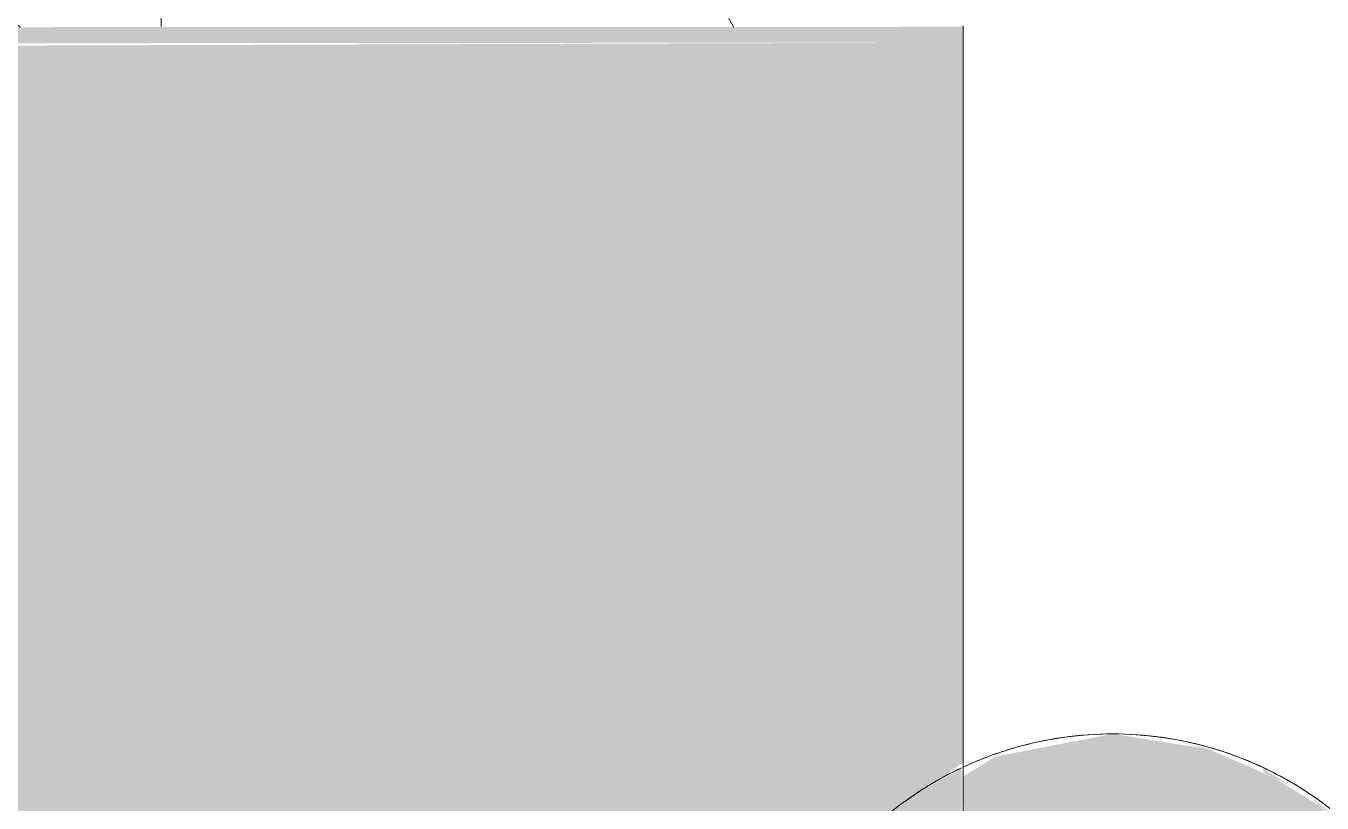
# Model space of a CAD drawing. Header units: millimetres. Extents: x 91786 to 132940, y -1987 to 10096.
# Drawn here: x 128220.8 to 128303.2, y 618.1 to 667.5 of the extents above; entities that cross this region are included whole.
import ezdxf

# ---------------------------------------------------------------- set-up
doc = ezdxf.new("R2010")
doc.units = ezdxf.units.MM
doc.layers.add('0-2', color=7, linetype='Continuous', lineweight=9, transparency=0.7)
for name, color, linetype, lineweight in [('A-GENM', 7, 'Continuous', 9), ('P-SANR-FIXT', 7, 'Continuous', 9), ('P-SANR-FIXT-IDEN', 7, 'Continuous', 9)]:
    doc.layers.add(name, color=color, linetype=linetype, lineweight=lineweight)

# ---------------------------------------------------------------- blocks, each defined once
blk = doc.blocks.new('131_Сантехническая перегородка 6 - СП-1-30839354-Развертка 1_66-4')
at = {"layer": 'A-GENM'}
h = blk.add_hatch(dxfattribs=at)
h.set_pattern_fill('FP_30', color=256, style=0, pattern_type=2)
h.set_pattern_definition([(108.435, (8388.465, 0), (-104.1251349830012, 208.2504373939507), [39.51300000000001, -289.76]), (139.399, (8375.97, 37.485), (-624.7528508970104, 520.6218595372824), [19.2, -940.786]), (136.848, (8465.517, 49.98), (-1561.885052958041, 1457.739081376107), [45.67299999999999, -2237.967]), (109.983, (8432.197, 81.218), (-312.3734825380765, 833.0006639991556), [24.375, -1194.377]), (90, (8423.867, 0), (-104.125, 104.125), [20.825, -83.3]), (118.443, (8423.867, 20.825), (728.8763268811803, -1353.623754320675), [56.841, -2785.217]), (84.28900000000002, (8396.795, 70.805), (-104.131823857001, -937.1241917730086), [20.929, -1025.515]), (129.806, (8398.877, 91.63), (416.5037705523942, -520.6219797546378), [16.265, -796.977])])
h.paths.add_polyline_path([(9175.071073147772, 100.0000000000074), (9464.640199346812, 100.0000000000074), (9464.640199346812, 207.4468745345524), (9449.409135632863, 211.6126745008093), (9422.655342357999, 223.9247004479591), (9405.75714178118, 234.5288003752861), (9389.44717032335, 247.931968362582), (9379.594419707651, 256.1149440137731), (9364.267556749255, 273.6062830941249), (9353.502747354087, 288.7099753311204), (9345.285862774788, 302.9601181636024), (9336.788316805658, 321.8092454279809), (9334.660306114973, 327.6759853728171), (9329.212563901345, 345.8512760951887), (9328.097987178704, 350.7611783533889), (9325.986426539459, 362.8926843390611), (9323.87851440316, 382.5297976843893), (9323.87851440316, 399.9999999999999), (9829.570358442357, 399.9999999999999), (9836.645769616873, 657.6879212021524), (9839.000005334387, 757.5919159258075), (9839.000005334387, 790.0000000000022), (9904.00000533439, 790.0000000000022), (9904.00000533439, 795.000000000001), (9904.71321841609, 797.5736079571467), (9907.228875089533, 799.5329713112521), (9909.773713634655, 799.9999999999999), (9935.009148339848, 799.7338994442941), (9936.555804047, 799.241062057148), (9938.333951243856, 797.4034361980653), (9939.000005334383, 794.0623848062453), (9939.000005334383, 790.0000000000022), (9968.00000533591, 790.0000000000022), (9968.00000533591, 1550.000000000008), (9966.296296650366, 1562.940952255138), (9961.30127552513, 1575.000000000019), (9953.355344395244, 1585.355339059335), (9943.000005335914, 1593.301270189233), (9930.940957591036, 1598.296291314463), (9918.000005335909, 1600.00000000001), (9168.00000533591, 1600.00000000001), (9168.056843320224, 209.9795461708632), (9172.290358002889, 208.3863181145898), (9173.209665032839, 207.551171973134), (9174.509661674185, 205.6794183344471), (9175.071073147772, 202.9289321881349), (9175.071073147772, 112.8163104090036)])
h.paths.add_polyline_path([(9874.000114859826, 100.0000000000074), (9896.680122908032, 100.0000000000074), (9896.534738838194, 202.9289321881349), (9897.601916708247, 206.3687972745138), (9900.574306628227, 208.816398707791), (9903.82219531594, 209.7926577363056), (9911.648491970294, 209.9594817524327), (9914.885971487454, 209.7411429528732), (9918.663235100432, 208.4117025384025), (9921.01278379895, 206.3685050139968), (9922.079764576281, 202.9289321881349), (9922.079764576281, 100.0000000000074), (9968.00000533591, 100.0000000000074), (9968.00000533591, 380.0000000000001), (9919.000005334385, 380.0000000000001), (9919.000005334387, 272.7086193159071), (9874.000114859826, 260.3629895703866), (9874.000114859826, 116.8816669738346)])
h.paths.add_polyline_path([(9619.000005335361, 577.5000000000007), (9612.303045268973, 578.5264991964983), (9612.047122961925, 578.6012283833603), (9608.78521904239, 579.9523532306425), (9605.085585302053, 582.3184017934875), (9602.832113516413, 584.3921639970664), (9600.225127735514, 587.6256313292375), (9598.019267622773, 591.8723530443621), (9597.60123371872, 592.5000000000016), (9481.500005335361, 592.463143316334), (9481.500005335361, 590.500000000002), (9478.000005335361, 590.500000000002), (9478.000005335361, 592.490742267796), (9476.43636227905, 595.3208239702013), (9475.84979470566, 597.4143536878138), (9475.626694961653, 600.9364909080481), (9476.152460139503, 604.0143600080053), (9477.49212417225, 606.7175142127982), (9478.000005335361, 607.5092577322081), (9478.000005335361, 609.500000000002), (9481.500005335361, 609.500000000002), (9481.500005335361, 607.5000000000025), (9490.500005335361, 607.5000000000025), (9490.500005335361, 667.4444545784338), (9609.500005335363, 667.3976796468731), (9609.500005335363, 620.3437209533813), (9613.747484664555, 621.8783232127797), (9619.000005335365, 622.5000000000013), (9625.69696540175, 621.4735008035036), (9625.9528877088, 621.3987716166438), (9629.214791628334, 620.0476467693594), (9632.91442536868, 617.6815982065079), (9635.167897154312, 615.6078360029334), (9637.647485019574, 612.5905322138083), (9639.980743047945, 608.1276469556551), (9640.857573638528, 605.0418566515277), (9641.222992989568, 603.5197755213868), (9641.486662467089, 599.2252413019876), (9640.751089862446, 594.2432368560517), (9640.398776952003, 593.0471176265637), (9639.047652099805, 589.7852136973823), (9636.442291310015, 585.7867435125362), (9634.618167163217, 583.8321081810533), (9632.07202536587, 581.7032683221349), (9629.08903061037, 579.9002613035072), (9624.252526006168, 578.1216767872244), (9623.085919623552, 577.9835998231617)])
blk = doc.blocks.new('Sanitary_Toilet-Accessories_Gessi_Wall-mounted-paper-roll-holder-65449 - Chrome-30913797-Развертка 1_66-4')
at = {"layer": '0-2'}
for points in [[(9553.634838283957, 666.4015246590939), (9609.500005335363, 666.443640554181), (9609.500005335363, 667.4444545784337), (9490.500005335363, 667.3976796560124), (9490.500005335363, 666.443640554181), (9551.19707368503, 666.4015246682311)], [(9524.175453999456, 607.2992803497337), (9597.827857260787, 607.5000000000025), (9598.952358570921, 610.2147863026195), (9601.557719360706, 614.2132564874613), (9603.090102787814, 615.9099026058433), (9606.768962799584, 618.8120833484317), (9609.500005335363, 620.680410151861), (9609.500005335363, 666.443640554181), (9490.500005335363, 666.0618803612394), (9490.500005335363, 607.4576694115958), (9520.931060553456, 607.3145400256877)], [(9619.000005335361, 577.5000000000006), (9626.47731312864, 578.9424440859891), (9631.753891974893, 581.797117626564), (9634.51815327953, 584.090097394152), (9636.893313474542, 586.8200209778021), (9638.737587993053, 589.7868507240997), (9640.112066709216, 593.0611450081188), (9640.942527672874, 596.4802245640707), (9641.22299298957, 600.000000000002), (9640.942527659341, 603.5197755213867), (9640.107508942174, 606.9528823734382), (9639.047652092228, 609.6046142174843), (9636.97878003701, 613.0623444221752), (9634.909908034648, 615.5181478507338), (9631.989532736383, 618.0316793286585), (9629.214791628336, 619.7367485558325), (9625.137837914494, 621.5278628221519), (9619.000005335365, 622.5000000000011), (9611.522697542094, 621.0575559140192), (9609.500005335363, 619.8008269950407), (9609.606761010082, 614.7295761540191), (9612.303045268975, 616.1678918189507), (9614.963056652907, 616.9436168195944), (9619.000005335363, 617.5000000000001), (9624.524146472562, 616.6017092509968), (9627.578972494714, 615.2378867436796), (9630.101887944178, 613.527682822277), (9632.82272030023, 610.7323134039246), (9633.655550865837, 609.535664368578), (9635.2107572878, 606.5925352586564), (9636.22600733239, 602.7801127538214), (9636.41573804946, 598.2847000171415), (9635.833951244836, 595.4861215731303), (9634.88019166693, 592.6467910355593), (9632.697523483714, 589.1231329914626), (9630.101887799145, 586.4723170586982), (9625.696965401752, 583.8321081810532), (9623.036954017824, 583.0563831804075), (9618.592866752397, 582.5561129361062), (9613.475864198164, 583.3982907490049), (9610.6238544289, 584.6347764093014), (9607.564349253225, 586.7748318234218), (9605.113708138924, 589.3558833458015), (9603.201576915046, 592.5010887244263), (9602.832113516415, 592.578530738448), (9598.070271023475, 592.5000000000016), (9598.952358578501, 590.3953857825154), (9601.047019382848, 586.9021604096197), (9603.090102636077, 584.4818521492701), (9605.820026315052, 582.1066918737581), (9608.785219042391, 580.2632514441692), (9612.862172756239, 578.4721371778521), (9614.440524213007, 578.2221508657345)], [(9596.500005335365, 600.000000000002), (9605.137582899577, 600.2850675669665), (9608.262988162009, 601.9975528568389), (9609.093808798934, 603.9368379349094), (9609.500005335363, 605.7906152481695), (9609.386879212034, 620.2968625789556), (9607.24252822015, 619.1022846108206), (9605.113708138924, 617.6993968962255), (9601.553234273058, 614.2074299246718), (9600.45652303637, 612.6693596152415), (9598.374128832189, 608.8188162309599), (9597.601233718715, 607.4842158297809), (9595.014240382508, 607.4913297593173), (9510.650510093375, 607.3628935534776), (9490.500005335363, 607.2992803497337), (9490.65591649439, 604.5919245603757), (9492.091895958978, 601.5238011881123), (9495.500005335363, 600.000000000002), (9596.438929637148, 600.000000000002)]]:
    blk.add_hatch(color=256, dxfattribs=at).paths.add_polyline_path(points)
h = blk.add_hatch(color=256, dxfattribs=at)
h.paths.add_polyline_path([(9629.214791544333, 579.952353187841), (9629.089030610372, 580.1991730049632), (9629.089030610372, 579.9059575300224)])
h.paths.add_polyline_path([(9634.909907882904, 584.0900973941456), (9634.909907882908, 584.4818519975302), (9634.554816192982, 583.8321081810532)])
h.paths.add_polyline_path([(9638.006808803468, 588.3526158094122), (9639.048184002031, 589.7868507240997), (9639.047652099807, 590.3953857973918), (9638.73675388628, 589.7852136973823)])
h.paths.add_polyline_path([(9640.67578929445, 594.79610472328), (9641.22299298957, 596.4802245076879), (9640.942527672874, 596.4802245640707), (9640.75108986245, 595.2715337985468)])
h.paths.add_polyline_path([(9641.22299298957, 601.7489871178364), (9641.058131108186, 604.0271682142246), (9640.942527659341, 603.5197755213867), (9641.058131108186, 602.7898840711296)])
h.paths.add_polyline_path([(9639.047652092228, 610.2147863174937), (9638.7367538787, 610.2147863174937), (9639.30722504903, 609.4159029101692)])
h.paths.add_polyline_path([(9635.950751326993, 614.4773045583885), (9634.554816140997, 616.1678918189507), (9634.51815343127, 615.909902454112), (9635.167897154313, 615.2601587310692)])
h.paths.add_polyline_path([(9630.647389489113, 619.0068034868746), (9628.528377426455, 620.2968625789556), (9628.604619528327, 620.0476467693593), (9629.214791628336, 619.7367485558325)])
h.paths.add_polyline_path([(9625.137837914494, 621.5278628221519), (9623.085919623554, 622.0377628632367), (9624.654674829255, 621.6043883369924)])
h = blk.add_hatch(color=256, dxfattribs=at)
h.paths.add_polyline_path([(9625.251128253718, 578.4900806048225), (9626.376104924753, 578.8168683255516), (9625.429188272186, 578.5557704134784)])
h.paths.add_polyline_path([(9629.089030610372, 580.1991730049632), (9632.844123772244, 582.4160678868667), (9632.07202536587, 582.0282550638173), (9629.214791544333, 580.2683023265502)])
h.paths.add_polyline_path([(9635.950751210461, 585.5226953250838), (9637.621688796822, 587.5967752384912), (9637.10008570819, 587.1046185404336), (9636.142593449043, 585.7867435125318)])
h.paths.add_polyline_path([(9639.594855814266, 591.4693335560426), (9640.472921962571, 593.515250799349), (9640.107508936648, 593.0471176265637), (9640.017502169647, 592.7701052823247)])
h.paths.add_polyline_path([(9641.22299298957, 598.2510128821655), (9641.400536723722, 600.6280200974124), (9641.22299298957, 600.000000000002), (9641.22299298957, 599.2252413019897)])
h.paths.add_polyline_path([(9640.67578928498, 605.2038953365329), (9639.980743047952, 607.7733201051894), (9640.148880511419, 606.8255537772217), (9640.398776952006, 606.0564516242297)])
h.paths.add_polyline_path([(9638.00680877329, 611.6473842498137), (9636.753274859606, 613.6747810257764), (9636.97878003701, 613.0623444221752), (9637.647485019575, 612.1419509701279)])
h.paths.add_polyline_path([(9633.477310082146, 616.9507458032363), (9631.606124266018, 618.5183037187252), (9632.07202536587, 617.9717449244528), (9632.914425368677, 617.3597054902941)])
at = {"layer": 'P-SANR-FIXT'}
for p, q in [((9609.500005335363, 667.4444545784329), (9609.500005335363, 667.5000000000002)), ((9609.500005335363, 667.4959598664354), (9609.500005335363, 666.5448388731518)), ((9609.500005335363, 666.6944768282121), (9609.500005335363, 667.4610527119612)), ((9609.500005335363, 667.4505119647772), (9609.500005335363, 667.2856377367586)), ((9609.500005335363, 666.7427740712784), (9609.500005335363, 667.4444545784329)), ((9609.500005335363, 667.2856377367586), (9609.500005335363, 666.6081406918147)), ((9609.500005335363, 665.7926572228876), (9609.500005335363, 666.7427740712784)), ((9609.500005335363, 666.3947862032118), (9609.500005335363, 666.6167343625106)), ((9609.500005335363, 666.6081406918147), (9609.500005335363, 665.7411047713786)), ((9609.500005335363, 666.5448388731518), (9609.500005335363, 666.0107463332592)), ((9609.500005335363, 666.5000000000002), (9609.500005335363, 666.44364055418)), ((9609.500005335363, 665.7529854001052), (9609.500005335363, 666.4957399521766)), ((9609.500005335363, 666.4606498685761), (9609.500005335363, 665.712833358985)), ((9609.500005335363, 665.9755082654372), (9609.500005335363, 666.449735522905)), ((9609.500005335363, 666.44364055418), (9609.500005335363, 666.0417788369638)), ((9609.500005335363, 665.7702285119151), (9609.500005335363, 666.3947862032118)), ((9609.500005335363, 665.9895227235755), (9609.500005335363, 654.3237938310085)), ((9609.500005335363, 665.959638454454), (9609.500005335363, 649.9550263636412)), ((9609.500005335363, 664.7597843207445), (9609.500005335363, 665.9118089569298)), ((9609.500005335363, 662.6658122715011), (9609.500005335363, 665.7161795044119)), ((9609.500005335363, 663.4914800046499), (9609.500005335363, 665.7104212864958)), ((9609.500005335363, 661.5471235088605), (9609.500005335363, 665.6939117841154)), ((9609.500005335363, 665.5938955537124), (9609.500005335363, 664.7284719582835)), ((9609.500005335363, 665.5749606184157), (9609.500005335363, 663.6022213959601)), ((9609.500005335363, 664.7284719582835), (9609.500005335363, 662.5666107017539)), ((9609.500005335363, 660.6954093333532), (9609.500005335363, 664.5954818226073)), ((9609.500005335363, 663.6022213959601), (9609.500005335363, 661.2744325167172)), ((9609.500005335363, 650.3086484683622), (9609.500005335363, 663.4914800046499)), ((9609.500005335363, 650.916272171418), (9609.500005335363, 662.6658122715011)), ((9609.500005335363, 662.5666107017539), (9609.500005335363, 662.2779801634154)), ((9609.500005335363, 662.2779801634154), (9609.500005335363, 659.5588837209754)), ((9609.500005335363, 655.1553476454491), (9609.500005335363, 661.5471235088605)), ((9609.500005335363, 661.2744325167172), (9609.500005335363, 660.676365236595)), ((9609.500005335363, 654.4086198674576), (9609.500005335363, 660.6954093333532)), ((9609.500005335363, 660.4755811630582), (9609.500005335363, 658.0936977623129)), ((9609.500005335363, 659.5588837209754), (9609.500005335363, 657.1294579227599)), ((9609.500005335363, 658.0936977623129), (9609.500005335363, 654.9486129160991)), ((9609.500005335363, 657.1294579227599), (9609.500005335363, 656.7796472529078)), ((9609.500005335363, 656.7796472529078), (9609.500005335363, 650.4957760071271)), ((9609.500005335365, 651.0402888511966), (9609.500005335363, 655.1553476454491)), ((9609.500005335363, 654.9486129160991), (9609.500005335365, 650.9943765126388)), ((9609.500005335365, 650.9576669655389), (9609.500005335363, 654.4086198674576)), ((9609.500005335363, 654.3237938310085), (9609.500005335365, 651.0327995235721)), ((9609.500005335365, 620.4289157711542), (9609.500005335365, 650.7753128917037)), ((9609.500005335365, 650.7732415325469), (9609.500005335365, 620.425848346551)), ((9609.500005335365, 650.7405247729928), (9609.500005335365, 646.8941131750556)), ((9609.500005335365, 646.1868564650935), (9609.500005335365, 650.7087861054306)), ((9609.500005335363, 649.8352340037225), (9609.500005335363, 650.6271431320055)), ((9609.500005335363, 650.2126586783888), (9609.500005335363, 649.6004610351066)), ((9609.500005335363, 649.5585700088989), (9609.500005335363, 650.1801594317744)), ((9609.500005335363, 649.8954368756717), (9609.500005335363, 641.1170015261464)), ((9609.500005335363, 640.5594686417419), (9609.500005335363, 649.8352340037225)), ((9609.500005335363, 649.4721541857791), (9609.500005335363, 640.2553007183632)), ((9609.500005335363, 640.8118651054913), (9609.500005335363, 649.4132806209064)), ((9609.500005335365, 646.8368657177026), (9609.500005335365, 641.1979432497576)), ((9609.500005335365, 621.4113120723562), (9609.500005335365, 646.1296121122882)), ((9609.500005335365, 641.1979432497576), (9609.500005335365, 636.7696650421631)), ((9609.500005335363, 641.1170015261464), (9609.500005335363, 620.4061530569818)), ((9609.500005335363, 629.819634692794), (9609.500005335363, 640.6442527209982)), ((9609.500005335363, 620.4105932728198), (9609.500005335363, 640.5594686417419)), ((9609.500005335363, 640.2553007183632), (9609.500005335363, 636.979506658696)), ((9609.500005335363, 636.979506658696), (9609.500005335363, 629.8431707832617)), ((9609.500005335365, 636.7171749099168), (9609.500005335365, 630.8229817116991)), ((9609.500005335365, 630.8229817116991), (9609.500005335365, 625.8722310850604)), ((9609.500005335363, 629.8431707832617), (9609.500005335363, 629.4361580339967)), ((9609.500005335363, 620.9849459758216), (9609.500005335363, 629.819634692794)), ((9609.500005335363, 629.4361580339967), (9609.500005335363, 625.8071989273079)), ((9609.500005335365, 625.8722310850604), (9609.500005335365, 621.4263333156377)), ((9609.500005335363, 625.8071989273079), (9609.500005335363, 620.9732735356345)), ((9609.500005335365, 621.1660937974161), (9609.500005335365, 619.227249227965)), ((9609.500005335365, 619.2153522323903), (9609.500005335365, 621.1514814547904)), ((9609.500005335363, 618.7661858267404), (9609.500005335363, 620.7223559634523)), ((9609.500005335363, 620.7110374348559), (9609.500005335363, 618.7571727316778)), ((9609.500005335365, 618.2461318092412), (9609.500005335365, 620.1705251008567)), ((9609.500005335365, 620.1678524068612), (9609.500005335365, 618.2460871880877)), ((9609.500005335363, 618.168362643044), (9609.500005335363, 620.1452359638783)), ((9609.500005335363, 620.1405017951324), (9609.500005335363, 618.1617768768086)), ((9609.500005335365, 619.0278313984979), (9609.500005335365, 616.614689537748)), ((9609.500005335365, 615.6461198099795), (9609.500005335365, 619.0161822020495)), ((9609.500005335363, 617.7347395706312), (9609.500005335363, 618.5650049534662)), ((9609.500005335363, 618.5561975153093), (9609.500005335363, 618.2437041506232))]:
    blk.add_line(p, q, dxfattribs=at)
for centre, radius, start, end in [((9619.000005335365, 600.0000000000002), 22.50000000000088, 90, 106.1832469596511), ((9619.000005335365, 600.0000000000002), 22.5, 90, 106.1832469596565), ((9619.000005335365, 600), 22.5, 74.11004523155732, 90), ((9619.000005335365, 600), 22.49999999999962, 74.11004523155707, 90), ((9619.000005335365, 600.0000000000002), 22.499999999999, 106.1832469596572, 107.2872875040732), ((9619.000005335365, 600.0000000000002), 22.49999999999964, 106.1832469596568, 107.2872875040777), ((9619.000005335365, 600), 22.50000000000012, 69.49668499009157, 74.11004523155259), ((9619.000005335365, 600), 22.50000000000038, 69.4966849900722, 74.11004523155763), ((9619.000005335365, 600.0000000000002), 22.5000000000002, 111.015473690966, 115.0032706595156), ((9619.000005335365, 600.0000000000002), 22.50000000000072, 111.0154736909211, 115.003270659515), ((9619.000005335365, 600.0000000000002), 22.49999999999967, 109.21453488032, 111.0154736909264), ((9619.000005335365, 600.0000000000002), 22.50000000000022, 109.2145348803145, 111.0154736909215), ((9619.000005335365, 600.0000000000002), 22.50000000000022, 108.0000000000048, 109.2145348803145), ((9619.000005335365, 600.0000000000002), 22.50000000000076, 108.0000000000044, 109.214534880314), ((9619.000005335365, 600), 22.49999999999989, 58.52787282058534, 68.73105156877445), ((9619.000005335365, 600), 22.49999999999984, 58.52787282058512, 68.73105156877007), ((9619.000005335365, 600.0000000000002), 22.50000000000093, 117.0000000000093, 121.4721271370196), ((9619.000005335365, 600.0000000000002), 22.50000000000063, 117.0000000000094, 121.4721271370574), ((9619.000005335365, 600.0000000000002), 22.4999999999998, 115.309634592099, 117.0000000000049), ((9619.000005335365, 600.0000000000002), 22.50000000000047, 115.3096345920983, 117.0000000000042), ((9619.000005335365, 600.0000000000002), 22.49999999999998, 121.4721271370583, 124.3741473295029), ((9619.000005335365, 600.0000000000002), 22.50000000000137, 121.4721271370566, 124.3741473295624), ((9619.000005335365, 600), 22.5000000000008, 55.77652721458554, 58.52787282058075), ((9619.000005335365, 600), 22.50000000000069, 55.77652721458516, 58.52787282058602), ((9619.000005335365, 600.0000000000002), 22.50000000000023, 124.3741473295642, 126.0000000000007), ((9619.000005335365, 600.0000000000002), 22.50000000000076, 124.3741473295633, 126), ((9619.000005335365, 600), 22.49999999999925, 54.00000000000203, 55.77652721456638), ((9619.000005335365, 600), 22.50000000000023, 53.99999999999925, 55.77652721458451)]:
    blk.add_arc(centre, radius, start, end, dxfattribs=at)
blk = doc.blocks.new('Sanitary_Toilet-Accessories_Gessi_Wall-mounted-paper-roll-holder-65449 - Chrome-V72-Развертка 1_66-4')
at = {"layer": 'P-SANR-FIXT'}
for p, q in [((9609.500005335363, 667.4444545784329), (9609.500005335363, 667.5000000000002)), ((9609.500005335363, 667.4959598664354), (9609.500005335363, 666.5448388731518)), ((9609.500005335363, 666.6944768282121), (9609.500005335363, 667.4610527119612)), ((9609.500005335363, 667.4505119647772), (9609.500005335363, 667.2856377367733)), ((9609.500005335363, 666.7427740712784), (9609.500005335363, 667.4444545784329)), ((9609.500005335363, 667.2856377367733), (9609.500005335363, 666.6081406918147)), ((9609.500005335363, 661.5471235088605), (9609.500005335363, 666.7427740712784)), ((9609.500005335363, 666.3947862032118), (9609.500005335363, 666.6167343625106)), ((9609.500005335363, 666.6081406918147), (9609.500005335363, 665.7411047713786)), ((9609.500005335363, 666.5448388731518), (9609.500005335363, 666.0107463332592)), ((9609.500005335363, 666.5000000000002), (9609.500005335363, 666.44364055418)), ((9609.500005335363, 665.7529854001052), (9609.500005335363, 666.4957399521766)), ((9609.500005335363, 666.4606498685761), (9609.500005335363, 665.712833358985)), ((9609.500005335363, 664.7597843207445), (9609.500005335363, 666.449735522905)), ((9609.500005335363, 666.44364055418), (9609.500005335363, 664.7126052266392)), ((9609.500005335363, 665.7702285119151), (9609.500005335363, 666.3947862032118)), ((9609.500005335363, 665.959638454454), (9609.500005335363, 663.0105958839787)), ((9609.500005335363, 657.294640255496), (9609.500005335363, 665.7161795044119)), ((9609.500005335363, 662.3852213952134), (9609.500005335363, 665.7104212864958)), ((9609.500005335363, 665.5938955537124), (9609.500005335363, 664.7284719582831)), ((9609.500005335363, 665.5749606184157), (9609.500005335363, 663.6022213959601)), ((9609.500005335363, 664.7126052266392), (9609.500005335363, 660.6229709600452)), ((9609.500005335363, 650.9576669655389), (9609.500005335363, 664.5954818226073)), ((9609.500005335363, 664.594132081307), (9609.500005335363, 662.5666107017539)), ((9609.500005335363, 663.6022213959601), (9609.500005335363, 661.2744325167172)), ((9609.500005335363, 662.8245383620972), (9609.500005335363, 649.9550263636509)), ((9609.500005335363, 662.5666107017539), (9609.500005335363, 659.5588837209945)), ((9609.500005335363, 650.3086484683622), (9609.500005335363, 662.2573385842321)), ((9609.500005335363, 651.0402888511966), (9609.500005335363, 661.5471235088605)), ((9609.500005335363, 661.2744325167172), (9609.500005335363, 660.6763652366172)), ((9609.500005335363, 660.6229709600452), (9609.500005335363, 651.0327995235721)), ((9609.500005335363, 660.4755811630583), (9609.500005335363, 658.0936977623134)), ((9609.500005335363, 659.5588837209945), (9609.500005335363, 657.1294579227599)), ((9609.500005335363, 658.0936977623134), (9609.500005335363, 655.2403386442518)), ((9609.500005335363, 650.916272171418), (9609.500005335363, 657.294640255496)), ((9609.500005335363, 657.1294579227599), (9609.500005335363, 650.4957760071271)), ((9609.500005335363, 655.2403386442518), (9609.500005335363, 650.9943765126388)), ((9609.500005335363, 620.4289157711542), (9609.500005335363, 650.7753128917037)), ((9609.500005335363, 650.7732415325469), (9609.500005335363, 646.0446617604821)), ((9609.500005335363, 650.7405247729928), (9609.500005335363, 646.8941131750556)), ((9609.500005335363, 646.1868564650935), (9609.500005335363, 650.7087861054306)), ((9609.500005335363, 620.4105932728198), (9609.500005335363, 650.6271431320055)), ((9609.500005335363, 650.2126586783888), (9609.500005335363, 640.2553007183632)), ((9609.500005335363, 649.5585700088989), (9609.500005335363, 650.1801594317744)), ((9609.500005335363, 649.8954368756717), (9609.500005335363, 620.4061530569818)), ((9609.500005335363, 640.8118651054913), (9609.500005335363, 649.4132806209178)), ((9609.500005335363, 646.8368657177026), (9609.500005335363, 641.7319083356958)), ((9609.500005335363, 636.1615290387028), (9609.500005335363, 646.1296121122882)), ((9609.500005335363, 646.0446617604821), (9609.500005335363, 620.425848346551)), ((9609.500005335363, 641.7319083356958), (9609.500005335363, 636.7696650421631)), ((9609.500005335363, 620.9849459758216), (9609.500005335363, 640.6442527209982)), ((9609.500005335363, 640.2553007183632), (9609.500005335363, 636.979506658696)), ((9609.500005335363, 636.979506658696), (9609.500005335363, 629.8431707832631)), ((9609.500005335363, 636.7171749099168), (9609.500005335363, 631.1965222475308)), ((9609.500005335363, 624.8693605592662), (9609.500005335363, 636.1615290387028)), ((9609.500005335363, 631.1965222475308), (9609.500005335363, 625.8722310850604)), ((9609.500005335363, 629.8431707832631), (9609.500005335363, 625.8071989273079)), ((9609.500005335363, 625.8722310850604), (9609.500005335363, 621.4263333156377)), ((9609.500005335363, 625.8071989273079), (9609.500005335363, 620.9732735356345)), ((9609.500005335363, 621.4113120723562), (9609.500005335363, 624.8693605592662)), ((9609.500005335363, 621.1660937974161), (9609.500005335363, 616.6146895377458)), ((9609.500005335363, 615.6461198099795), (9609.500005335363, 621.1514814547904)), ((9609.500005335363, 618.7661858267404), (9609.500005335363, 620.7223559634523)), ((9609.500005335363, 620.7110374348559), (9609.500005335363, 618.2437041506238)), ((9609.500005335363, 614.7028178643403), (9609.500005335363, 620.1705251008567)), ((9609.500005335363, 620.1678524068612), (9609.500005335363, 614.7063402130633)), ((9609.500005335363, 618.168362643044), (9609.500005335363, 620.1452359638783)), ((9609.500005335363, 620.1405017951324), (9609.500005335363, 618.1617768768086)), ((9609.500005335363, 617.7347395706312), (9609.500005335363, 618.5650049534662))]:
    blk.add_line(p, q, dxfattribs=at)
for centre, radius, start, end in [((9619.000005335363, 600.0000000000002), 22.5000000000001, 90, 106.1832469596273), ((9619.000005335363, 600.0000000000002), 22.5, 90, 106.1832469596273), ((9619.000005335363, 600), 22.5, 74.11004523155256, 90), ((9619.000005335363, 600), 22.50000000000012, 74.11004523155253, 90), ((9619.000005335363, 600.0000000000002), 22.49999999999911, 106.183246959628, 107.2872875040584), ((9619.000005335363, 600.0000000000002), 22.5000000000001, 106.1832469596272, 107.2872875040577), ((9619.000005335363, 600), 22.49999999999837, 69.49668499009009, 74.11004523155142), ((9619.000005335363, 600), 22.5000000000002, 72.00000000000013, 74.11004523155255), ((9619.000005335363, 600.0000000000002), 22.49999999999943, 111.0154736909171, 115.0032706595111), ((9619.000005335363, 600.0000000000002), 22.50000000000006, 111.0154736909166, 115.0032706595104), ((9619.000005335363, 600.0000000000002), 22.50000000000006, 109.2145348803097, 111.0154736909166), ((9619.000005335363, 600.0000000000002), 22.50000000000134, 109.2145348803086, 111.0154736909154), ((9619.000005335363, 600.0000000000002), 22.49999999999963, 108.0000000000002, 109.21453488031), ((9619.000005335363, 600.0000000000002), 22.5000000000002, 107.9999999999998, 109.2145348803096), ((9619.000005335363, 600), 22.50000000000124, 69.49668499009252, 72.00000000000087), ((9619.000005335363, 600), 22.49999999999894, 58.52787282056727, 68.7310515687933), ((9619.000005335363, 600), 22.49999999999959, 58.52787282056799, 68.73105156879383), ((9619.000005335363, 600.0000000000002), 22.50000000000042, 117.0000000000044, 121.4721271370521), ((9619.000005335363, 600.0000000000002), 22.4999999999998, 117.0000000000049, 121.4721271370529), ((9619.000005335363, 600.0000000000002), 22.4999999999998, 115.3096345920936, 117.0000000000049), ((9619.000005335363, 600.0000000000002), 22.50000000000133, 115.3096345920922, 117.0000000000032), ((9619.000005335363, 600.0000000000002), 22.49999999999974, 121.4721271370528, 124.3741473295589), ((9619.000005335363, 600.0000000000002), 22.50000000000197, 121.4721271370503, 124.3741473295559), ((9619.000005335363, 600), 22.49999999999959, 55.77652721455531, 58.52787282056811), ((9619.000005335363, 600), 22.49999999999979, 55.77652721455539, 58.52787282056818), ((9619.000005335363, 600.0000000000002), 22.50000000000023, 124.3741473295584, 126.0000000000007), ((9619.000005335363, 600.0000000000002), 22.50000000000124, 124.374147329557, 125.9999999999994), ((9619.000005335363, 600), 22.49999999999979, 54.0000000000028, 55.77652721455554), ((9619.000005335363, 600), 22.50000000000023, 53.99999999999925, 55.77652721455575)]:
    blk.add_arc(centre, radius, start, end, dxfattribs=at)
blk = doc.blocks.new('Sanitary_Toilet-Accessories_Gessi_Wall-mounted-paper-roll-holder-65449 - Chrome-30916167-Развертка 1_66-4')
at = {"layer": 'P-SANR-FIXT'}
for p, q in [((9609.500005335363, 667.4536240909993), (9609.500005335363, 666.6944768282121)), ((9609.500005335363, 666.6081406918147), (9609.500005335363, 667.4505119647772)), ((9609.500005335363, 667.4444545784328), (9609.500005335363, 666.7427740712784)), ((9609.500005335363, 605.4710933443766), (9609.500005335363, 667.4444545784328)), ((9609.500005335363, 666.7427740712784), (9609.500005335363, 655.1553476454491)), ((9609.500005335363, 666.6167343625106), (9609.500005335363, 665.5524277241558)), ((9609.500005335363, 650.9943765126388), (9609.500005335363, 666.6081406918147)), ((9609.500005335363, 666.2493028509518), (9609.500005335363, 664.7597843207445)), ((9609.500005335363, 650.4957760071271), (9609.500005335363, 666.2493028509518)), ((9609.500005335363, 665.5524277241558), (9609.500005335363, 663.1978900884048)), ((9609.500005335363, 664.7597843207445), (9609.500005335363, 662.9071332586834)), ((9609.500005335363, 663.1978900884048), (9609.500005335363, 660.4291864927799)), ((9609.500005335363, 662.9071332586834), (9609.500005335363, 660.6954093333532)), ((9609.500005335363, 660.6954093333532), (9609.500005335363, 656.7741138136174)), ((9609.500005335363, 660.4291864927799), (9609.500005335363, 657.607326039908)), ((9609.500005335363, 657.607326039908), (9609.500005335363, 650.4345320756316)), ((9609.500005335363, 656.7741138136174), (9609.500005335363, 654.4086198674576)), ((9609.500005335363, 655.1553476454491), (9609.500005335363, 651.0402888511966)), ((9609.500005335363, 654.4086198674576), (9609.500005335363, 650.9576669655389)), ((9609.500005335363, 651.0327995235721), (9609.500005335363, 650.916272171418)), ((9609.500005335363, 650.7753128917037), (9609.500005335363, 646.14916594088)), ((9609.500005335363, 607.456485982197), (9609.500005335363, 650.7732415325469)), ((9609.500005335363, 646.3386483015898), (9609.500005335363, 650.7405247729928)), ((9609.500005335363, 650.7087861054306), (9609.500005335363, 636.2258635404211)), ((9609.500005335363, 650.6271431320055), (9609.500005335363, 618.1683626430439)), ((9609.500005335363, 650.4345320756316), (9609.500005335363, 650.3086484683622)), ((9609.500005335363, 605.4999133459053), (9609.500005335363, 650.2126586783888)), ((9609.500005335363, 650.1801594317744), (9609.500005335363, 640.8118651054913)), ((9609.500005335363, 636.7696650421631), (9609.500005335363, 646.2629496791394)), ((9609.500005335363, 646.0961711629359), (9609.500005335363, 612.8326875428568)), ((9609.500005335363, 640.8118651054913), (9609.500005335363, 635.9793916754267)), ((9609.500005335363, 613.598146524468), (9609.500005335363, 636.7171749099168)), ((9609.500005335363, 636.2258635404211), (9609.500005335363, 632.113810430316)), ((9609.500005335363, 635.9793916754267), (9609.500005335363, 630.2338036865406)), ((9609.500005335363, 632.113810430316), (9609.500005335363, 625.3412442578152)), ((9609.500005335363, 630.2338036865406), (9609.500005335363, 624.562242098357)), ((9609.500005335363, 625.3412442578152), (9609.500005335363, 624.8693605592662)), ((9609.500005335363, 624.8693605592662), (9609.500005335363, 621.3644138810133)), ((9609.500005335363, 624.562242098357), (9609.500005335363, 618.2371655934279)), ((9609.500005335363, 621.3644138810133), (9609.500005335363, 613.1088816083229)), ((9609.500005335363, 618.2371655934279), (9609.500005335363, 605.0000000000024))]:
    blk.add_line(p, q, dxfattribs=at)
for centre, radius, start, end in [((9619.000005335363, 600.0000000000002), 22.49999999999994, 89.99999999999986, 115.0032706595104), ((9619.000005335363, 600.0000000000002), 22.5000000000001, 90, 106.1832469596273), ((9619.000005335363, 600), 22.49999999999994, 269.9999999999995, 89.99999999999986), ((9619.000005335363, 600), 22.5, 74.11004523155256, 90), ((9619.000005335363, 600.0000000000002), 22.49999999999911, 106.183246959628, 107.2872875040584), ((9619.000005335363, 600), 22.49999999999837, 71.99999999999876, 74.11004523155141), ((9619.000005335363, 600.0000000000002), 22.49999999999943, 111.0154736909171, 115.0032706595111), ((9619.000005335363, 600.0000000000002), 22.50000000000006, 109.2145348803097, 111.0154736909166), ((9619.000005335363, 600.0000000000002), 22.49999999999963, 108.0000000000001, 109.21453488031), ((9619.000005335363, 600), 22.49999999999847, 69.49668499009024, 71.99999999999892), ((9619.000005335363, 600), 22.49999999999894, 58.52787282056727, 68.7310515687933), ((9619.000005335363, 600.0000000000002), 22.50000000000133, 115.3096345920922, 125.9999999999991), ((9619.000005335363, 600.0000000000002), 22.50000000000042, 115.3096345920931, 121.4721271370521), ((9619.000005335363, 600.0000000000002), 22.49999999999974, 121.4721271370528, 124.3741473295589), ((9619.000005335363, 600), 22.49999999999959, 55.77652721455531, 58.52787282056811), ((9619.000005335363, 600.0000000000002), 22.50000000000048, 126.0208239638221, 157.6468729096428), ((9619.000005335363, 600.0000000000002), 22.50000000000023, 124.3741473295584, 126.0000000000007), ((9619.000005335363, 600), 22.49999999999979, 54.0000000000028, 55.77652721455554)]:
    blk.add_arc(centre, radius, start, end, dxfattribs=at)

msp = doc.modelspace()

# ---------------------------------------------------------------- linework, layer by layer
at = {"layer": 'P-SANR-FIXT-IDEN'}
msp.add_line((128229.3953485862, 667.4542967749308), (128229.3953485862, 815.7242846806585), dxfattribs=at)

# ---------------------------------------------------------------- block references
at = {"layer": 'A-GENM'}
msp.add_blockref('131_Сантехническая перегородка 6 - СП-1-30839354-Развертка 1_66-4', (118670.8953432509, 0), dxfattribs=at)
at = {"layer": 'P-SANR-FIXT'}
for name in ['Sanitary_Toilet-Accessories_Gessi_Wall-mounted-paper-roll-holder-65449 - Chrome-30913797-Развертка 1_66-4', 'Sanitary_Toilet-Accessories_Gessi_Wall-mounted-paper-roll-holder-65449 - Chrome-V72-Развертка 1_66-4', 'Sanitary_Toilet-Accessories_Gessi_Wall-mounted-paper-roll-holder-65449 - Chrome-30916167-Развертка 1_66-4']:
    msp.add_blockref(name, (118670.8953432509, 0), dxfattribs=at)

doc.saveas('drawing.dxf')
